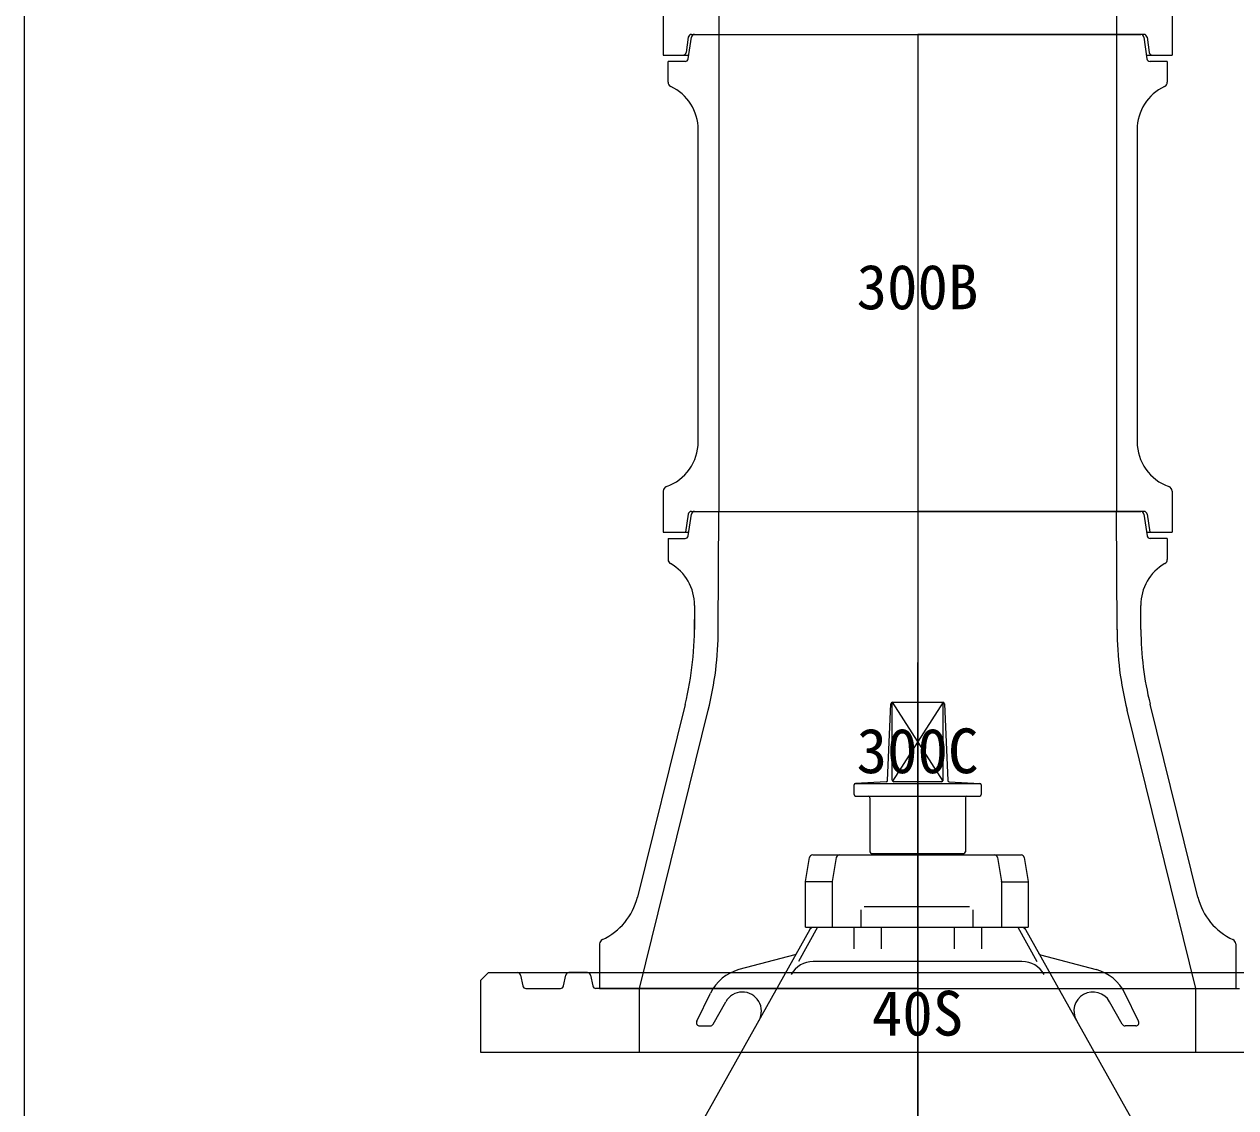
# Model space of a CAD drawing. Units: millimetres, scale not verified. Extents: x -6861 to 6861, y -3554 to 3095.
# Drawn here: x 1261 to 2023, y 146 to 827 of the extents above; entities that cross this region are included whole.
import ezdxf
from ezdxf.enums import TextEntityAlignment as Align

# ---------------------------------------------------------------- set-up
doc = ezdxf.new("R2010")
doc.units = ezdxf.units.MM
doc.header["$LTSCALE"] = 20
for name, color, linetype, lineweight in [('0-4_TEMP', 3, 'Continuous', 18), ('0-5_細線', 7, 'Continuous', 18), ('0-6_仕切弁', 7, 'Continuous', 18), ('0-A_枠線', 6, 'Continuous', 18)]:
    doc.layers.add(name, color=color, linetype=linetype, lineweight=lineweight)
doc.layers.add('0-8_注釈', color=1, linetype='Continuous')
doc.styles.add('ＭＳ ゴシック', font='')
doc.styles.get('ＭＳ ゴシック').set_extended_font_data('MS Gothic')

msp = doc.modelspace()

# ---------------------------------------------------------------- linework, layer by layer
at = {"layer": '0-4_TEMP'}
for p, q in [((1822.8, 820.78), (1822.8, 507.78)), ((1822.8, 820.78), (1822.8, 707.78)), ((1822.8, 720.78), (1822.8, 557.78)), ((1822.8, 570.78), (1822.8, 270.78)), ((1822.8, 548.51), (1822.8, -424.63)), ((1822.8, -329.22), (1822.8, 425.78)), ((1822.8, 230.78), (1822.8, 280.78))]:
    msp.add_line(p, q, dxfattribs=at)
at = {"layer": '0-5_細線'}
for p, q in [((1697.8, 970.78), (1697.8, 820.78)), ((1947.8, 970.78), (1947.8, 820.78)), ((1662.8, 833.58), (1662.8, 820.78)), ((1982.8, 833.58), (1982.8, 820.78)), ((1662.8, 820.78), (1662.8, 807.78)), ((1678.55, 819.05), (1677.21, 809.5)), ((1678.55, 805.49), (1680.55, 819.07)), ((1680.54, 820.78), (1822.8, 820.78)), ((1682.52, 820.78), (1963.07, 820.78)), ((1682.52, 820.78), (1963.06, 820.78)), ((1697.79, 820.78), (1697.79, 520.78)), ((1965.06, 820.78), (1822.8, 820.78)), ((1947.79, 820.78), (1947.79, 520.78)), ((1965.04, 819.05), (1966.94, 805.5)), ((1967.04, 819.05), (1968.38, 809.5)), ((1982.8, 820.78), (1982.8, 807.78)), ((1662.8, 807.78), (1678.89, 807.78)), ((1966.62, 807.78), (1982.8, 807.78)), ((1665.79, 790.75), (1665.79, 803.78)), ((1676.57, 803.78), (1665.8, 803.78)), ((1979.8, 803.78), (1968.92, 803.78)), ((1979.79, 803.78), (1979.79, 790.75)), ((1684.79, 564.69), (1684.79, 760.87)), ((1960.79, 760.87), (1960.79, 564.69)), ((1662.8, 533.6), (1662.8, 507.78)), ((1982.8, 533.58), (1982.8, 507.78)), ((1678.54, 519.08), (1676.8, 507.78)), ((1678.55, 505.49), (1680.55, 519.07)), ((1680.51, 520.78), (1822.8, 520.78)), ((1682.52, 520.78), (1963.07, 520.78)), ((1697.43, 446.44), (1697.8, 520.78)), ((1965.08, 520.78), (1822.8, 520.78)), ((1948.17, 446.44), (1947.8, 520.78)), ((1965.05, 519.07), (1967.05, 505.49)), ((1967.06, 519.08), (1968.8, 507.78)), ((1662.8, 507.78), (1678.89, 507.78)), ((1665.8, 503.78), (1676.57, 503.78)), ((1665.8, 503.78), (1665.8, 490.58)), ((1966.71, 507.78), (1982.8, 507.78)), ((1979.8, 503.78), (1969.02, 503.78)), ((1979.8, 503.78), (1979.8, 490.58)), ((1682.5, 461.73), (1682.43, 446.52)), ((1963.18, 446.48), (1963.1, 461.74)), ((1676.57, 399.47), (1646.56, 278.22)), ((1999.03, 278.22), (1968.97, 399.66)), ((1647.8, 220.78), (1691.13, 395.86)), ((1997.8, 220.78), (1954.46, 395.86)), ((1622.8, 248.81), (1622.8, 220.78)), ((2022.8, 248.81), (2022.8, 220.78)), ((1573.12, 229.17), (1574.48, 222.38)), ((1600.12, 222.38), (1601.48, 229.17)), ((1615.16, 230.78), (2030.44, 230.78)), ((1617.12, 229.17), (1618.48, 222.38)), ((1576.44, 220.78), (1598.16, 220.78)), ((1822.8, 220.78), (1620.44, 220.78)), ((1622.8, 220.78), (2022.8, 220.78)), ((1647.8, 180.78), (1647.8, 220.78)), ((1822.8, 220.78), (2025.16, 220.78)), ((1997.8, 180.78), (1997.8, 220.78)), ((1547.8, 180.78), (2097.8, 180.78))]:
    msp.add_line(p, q, dxfattribs=at)
for points in [[(1552.8, 230.78), (1547.8, 225.78), (1547.8, 180.78)], [(1552.8, 230.78), (1615.16, 230.78), (1603.44, 230.78)]]:
    msp.add_lwpolyline(points, dxfattribs=at)
for centre, radius, start, end in [((1680.54, 818.78), 2, 90, 172.001), ((1682.52, 818.78), 2, 90, 171.634), ((1963.06, 818.78), 2, 8, 90), ((1965.06, 818.78), 2, 7.999, 90), ((1675.23, 809.78), 2, 270, 352.001), ((1970.36, 809.78), 2, 187.999, 270), ((1676.57, 805.78), 2, 270, 351.633), ((1968.92, 805.78), 2, 187.999, 270), ((1668.79, 790.75), 3, 180, 244.897), ((1654.79, 760.87), 30, 0, 64.897), ((1990.79, 760.87), 30, 115.103, 180), ((1976.79, 790.75), 3, 295.103, 0), ((1654.79, 564.69), 30, 289.471, 0), ((1990.79, 564.69), 30, 180, 250.529), ((1665.78, 533.59), 2.98, 109.378, 180.242), ((1979.78, 533.56), 3.02, 0.246, 70.437), ((1680.51, 518.78), 2, 90, 171.253), ((1682.52, 518.78), 2, 90, 171.634), ((1963.07, 518.78), 2, 8.366, 90), ((1965.08, 518.78), 2, 8.747, 90), ((1676.57, 505.78), 2, 270, 351.633), ((1969.02, 505.78), 2, 188.367, 270), ((1668.8, 490.58), 3, 180, 240.41), ((1652.5, 461.88), 30, 359.713, 60.41), ((1993.1, 461.89), 30, 119.608, 180.287), ((1976.8, 490.58), 3, 299.608, 0), ((1482.43, 447.52), 200, 346.099, 1.51), ((1482.43, 447.52), 215, 346.099, 359.713), ((2163.17, 447.52), 215, 180.287, 193.901), ((2163.17, 447.48), 200, 180.287, 193.833), ((1607.73, 287.83), 40, 294.84, 346.099), ((2037.86, 287.83), 40, 193.901, 245.161), ((1625.8, 248.81), 3, 114.838, 179.998), ((2019.8, 248.81), 3, 0.002, 65.162), ((1571.16, 228.78), 2, 11.309, 90), ((1603.44, 228.78), 2, 90, 168.691), ((1615.16, 228.78), 2, 11.309, 90), ((1576.44, 222.78), 2, 191.309, 270), ((1598.16, 222.78), 2, 270, 348.691), ((1620.44, 222.78), 2, 191.309, 270)]:
    msp.add_arc(centre, radius, start, end, dxfattribs=at)
at = {"layer": '0-6_仕切弁'}
for p, q in [((1803.84, 351.68), (1806, 399.82)), ((1806.8, 400.75), (1838.57, 351.14)), ((1806.8, 351.78), (1806.8, 400.75)), ((1807, 400.78), (1838.59, 400.78)), ((1838.8, 400.75), (1807.03, 351.14)), ((1838.8, 351.78), (1838.8, 400.75)), ((1839.59, 399.82), (1841.76, 351.68)), ((1802.89, 350.73), (1783.75, 349.78)), ((1837.8, 350.78), (1807.8, 350.78)), ((1842.71, 350.73), (1861.85, 349.78)), ((1782.8, 342.78), (1782.8, 348.78)), ((1783.8, 349.78), (1861.8, 349.78)), ((1862.8, 348.78), (1862.8, 342.78)), ((1783.8, 341.78), (1861.8, 341.78)), ((1792.8, 340.78), (1792.8, 306.78)), ((1852.8, 340.78), (1852.8, 306.78)), ((1756.8, 304.78), (1887.8, 304.78)), ((1793.8, 305.78), (1851.8, 305.78)), ((1805.47, 304.78), (1806.05, 305.78)), ((1839.55, 305.78), (1840.12, 304.78)), ((1752.32, 288.11), (1754.82, 303.11)), ((1771.63, 303.11), (1769.13, 288.11)), ((1872.96, 303.11), (1875.46, 288.11)), ((1889.77, 303.11), (1892.27, 288.11)), ((1769.1, 287.94), (1752.3, 287.94)), ((1752.3, 259.28), (1752.3, 287.78)), ((1769.1, 287.78), (1769.1, 259.28)), ((1875.49, 287.94), (1892.29, 287.94)), ((1875.49, 287.78), (1875.49, 259.28)), ((1892.3, 287.78), (1892.3, 259.28)), ((1787.14, 270.28), (1787.14, 259.28)), ((1789.14, 272.28), (1855.45, 272.28)), ((1857.45, 270.28), (1857.45, 259.28)), ((1759.87, 259.28), (1747.81, 237.78)), ((1752.3, 259.28), (1892.3, 259.28)), ((1755.3, 258.8), (1755.3, 259.28)), ((1782.7, 259.28), (1782.7, 245.78)), ((1799.88, 259.28), (1799.88, 245.78)), ((1845.71, 259.28), (1845.71, 245.78)), ((1862.9, 259.28), (1862.9, 245.78)), ((1885.73, 259.28), (1897.78, 237.78)), ((1890.3, 258.8), (1890.3, 259.28)), ((1755.04, 257.82), (1683.94, 131.04)), ((1890.55, 257.82), (1961.65, 131.04)), ((1745.51, 242.06), (1710.43, 232.66)), ((1888.41, 237.78), (1757.18, 237.78)), ((1900.08, 242.06), (1935.16, 232.66)), ((1683.87, 200.15), (1692.51, 217.88)), ((1961.73, 200.15), (1953.08, 217.88)), ((1694.15, 198.3), (1702.08, 212.45)), ((1951.45, 198.3), (1943.51, 212.45)), ((1685.67, 197.28), (1692.4, 197.28)), ((1959.93, 197.28), (1953.19, 197.28))]:
    msp.add_line(p, q, dxfattribs=at)
for centre, radius, start, end in [((1807, 399.78), 1, 90, 177.423), ((1838.59, 399.78), 1, 2.577, 90), ((1802.84, 351.73), 1, 272.859, 357.423), ((1807.8, 351.78), 1, 180, 270), ((1837.8, 351.78), 1, 270, 0), ((1842.75, 351.73), 1, 182.577, 267.141), ((1783.8, 348.78), 1, 90, 180), ((1861.8, 348.78), 1, 0, 90), ((1783.8, 342.78), 1, 180, 270), ((1791.8, 340.78), 1, 0, 90), ((1853.8, 340.78), 1, 90, 180), ((1861.8, 342.78), 1, 270, 0), ((1756.8, 302.78), 2, 90, 170.538), ((1773.6, 302.78), 2, 90, 170.538), ((1793.8, 306.78), 1, 180, 270), ((1851.8, 306.78), 1, 270, 0), ((1870.99, 302.78), 2, 9.462, 90), ((1887.8, 302.78), 2, 9.462, 90), ((1754.3, 287.78), 2, 170.538, 180), ((1771.1, 287.78), 2, 170.538, 180), ((1873.49, 287.78), 2, 0, 9.462), ((1890.3, 287.78), 2, 0, 9.462), ((1721.43, 300.17), 53.87, 308.956, 310.618), ((1924.17, 300.17), 53.87, 229.382, 231.044), ((1753.3, 258.8), 2, 330.717, 0), ((1892.3, 258.8), 2, 180, 209.283), ((1757.18, 221.78), 16, 90, 150.717), ((1744.99, 243.99), 2, 285, 330.717), ((1888.41, 221.78), 16, 29.283, 90), ((1900.6, 243.99), 2, 209.283, 255), ((1717.68, 205.61), 28, 105, 154.008), ((1927.91, 205.61), 28, 25.992, 75), ((1712.55, 206.58), 12, 330.717, 150.717), ((1933.05, 206.58), 12, 29.283, 209.283), ((1685.67, 199.28), 2, 154.008, 270), ((1692.4, 199.28), 2, 270, 330.717), ((1953.19, 199.28), 2, 209.283, 270), ((1959.93, 199.28), 2, 270, 25.992)]:
    msp.add_arc(centre, radius, start, end, dxfattribs=at)
at = {"layer": '0-A_枠線'}
msp.add_line((1260.93, 3094.96), (1260.93, -705.04), dxfattribs=at)

# ---------------------------------------------------------------- texts
at = {"layer": '0-8_注釈', "style": 'ＭＳ ゴシック'}
for s, p in [('300B', (1784.39, 639.47)), ('300C', (1784.4, 347.74)), ('40S', (1794, 182.74))]:
    msp.add_text(s, height=28.15, dxfattribs=at).set_placement(p, align=Align.BOTTOM_LEFT)

doc.saveas('drawing.dxf')
